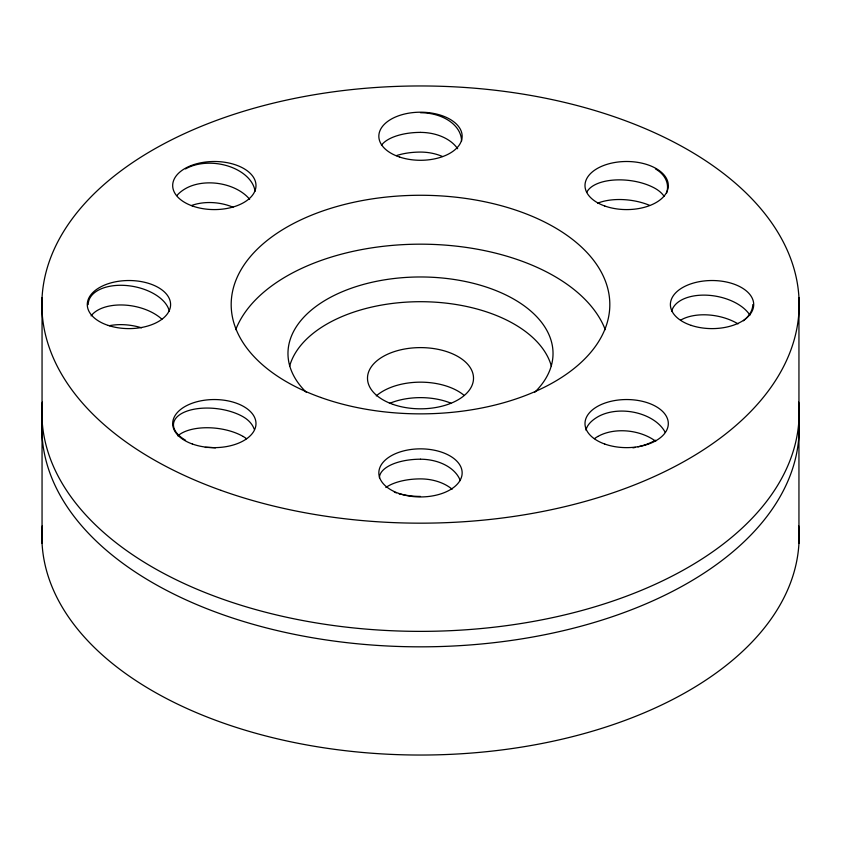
<?xml version="1.0" encoding="UTF-8"?>
<svg xmlns="http://www.w3.org/2000/svg" width="841" height="841" viewBox="0 0 841 841"><rect width="100%" height="100%" fill="white"/><g stroke="black" fill="none" stroke-linecap="round" stroke-linejoin="round"><path stroke-width="1.26" d="M798.95 297.703L798.95 419.638M798.95 421.362L798.95 543.297M42.05 297.703L42.05 419.638M42.05 421.362L42.05 543.297M798.687 417.62A378.639 218.607 0 0 1 420.5 646.834A378.639 218.607 0 0 1 42.313 417.62M798.687 525.825A378.639 218.607 0 0 1 420.5 755.039A378.639 218.607 0 0 1 42.313 525.825M389.446 403.428A53.004 30.602 0 0 1 450.86 403.144M798.687 402.166A378.639 218.607 0 0 1 420.5 631.37A378.639 218.607 0 0 1 42.313 402.166M376.274 395.901A53.004 30.602 0 0 1 463.959 395.238M235.743 329.64A189.32 109.298 0 0 1 420.5 244.174A189.32 109.298 0 0 1 605.257 329.64M306.429 392.432A132.521 76.51 0 0 1 334.96 295.044A132.521 76.51 0 0 1 506.04 295.044A132.521 76.51 0 0 1 534.571 392.432M289.609 366.245A132.521 76.51 0 0 1 420.5 301.698A132.521 76.51 0 0 1 551.391 366.245M680.674 320.116A41.188 23.527 10.2 0 1 738.02 323.869M671.633 311.485A41.188 23.527 10.2 0 1 706.966 295.191A41.188 23.527 10.2 0 1 749.909 315.165M752.8 304.579A41.188 23.527 -10.2 0 1 743.433 320.799M665.189 432.358A41.188 26.996 7.9 0 0 597.846 416.8A41.188 20.058 -6.8 0 0 585.977 430.15M655.475 440.232A41.188 20.058 -6.8 0 1 637.92 446.844M635.428 447.38A41.188 20.058 -6.8 0 1 632.905 447.832M597.846 436.479A41.188 26.996 7.9 0 1 655.696 441.262M594.44 438.655A41.188 20.058 -6.8 0 1 597.846 436.458M420.5 496.432A41.188 18.618 0 0 1 398.518 493.52M396.395 492.868A41.188 18.618 0 0 1 394.355 492.153M379.438 477.814A41.188 18.618 0 0 1 420.5 459.197M420.5 459.218A41.188 28.436 0 0 1 460.269 480.579M452.111 489.199A41.188 28.436 0 0 0 420.5 478.886A41.188 18.618 0 0 0 385.851 487.507M185.525 440.232A41.188 20.058 6.8 0 1 185.304 411.743A41.188 20.058 6.8 0 1 243.154 416.789A41.188 26.996 -7.9 0 1 254.192 429.141M177.829 435.869A41.188 20.058 6.8 0 1 243.154 436.458M205.278 447.433A41.188 20.058 6.8 0 1 215.485 447.854M243.154 436.479A41.188 26.996 -7.9 0 1 246.56 438.75M88.2 304.579A41.188 23.527 10.2 0 1 126.402 285.52A41.188 23.527 10.2 0 1 169.367 311.391M91.091 315.88A41.188 23.527 10.2 0 1 123.858 305.031A41.188 23.527 10.2 0 1 161.893 319.212M109.319 325.698A41.188 23.527 10.2 0 1 141.54 327.811M185.525 168.915A41.188 26.996 7.9 0 1 228.395 166.15A41.188 26.996 7.9 0 1 255.054 191.285M249.63 199.264A41.188 26.996 7.9 0 0 185.525 188.594A41.188 20.058 -6.8 0 0 176.894 195.564M191.485 205.519A41.188 26.996 7.9 0 1 233.041 207.212M420.5 132.394A41.188 28.436 0 0 1 457.641 148.731M442.482 156.51A41.188 28.436 0 0 0 420.5 152.074A41.188 18.618 0 0 0 396.395 155.617M420.5 112.726A41.188 28.436 0 0 1 461.562 141.162M381.457 145.241A41.188 18.618 0 0 1 420.5 132.384M597.625 203.207A41.188 20.058 6.8 0 1 649.515 205.32M664.106 196.279A41.188 26.996 -7.9 0 0 655.475 188.594A41.188 20.058 6.8 0 0 615.044 179.974A41.188 20.058 6.8 0 0 586.713 192.442M655.475 168.915A41.188 26.996 -7.9 0 1 666.598 193.062M220.973 490.356A378.639 218.607 0 0 0 798.95 311.433A378.639 218.607 0 0 0 241.577 111.906A378.639 218.607 0 0 0 220.973 490.356M393.146 404.426A53.004 30.602 0 0 0 473.504 378.776A53.004 30.602 0 0 0 394.85 351.433A53.004 30.602 0 0 0 393.146 404.426M320.736 397.457A189.32 109.298 0 0 0 609.725 307.995A189.32 109.298 0 0 0 331.039 208.242A189.32 109.298 0 0 0 320.736 397.457M604.711 205.982A41.651 24.042 0 0 0 668.29 186.303A41.651 24.042 0 0 0 606.971 164.352A41.651 24.042 0 0 0 604.711 205.982M399.675 157.067A41.651 24.042 0 0 0 462.151 136.242A41.651 24.042 0 0 0 399.675 115.417A41.651 24.042 0 0 0 399.675 157.067M192.4 205.982A41.651 24.042 0 0 0 255.969 186.303A41.651 24.042 0 0 0 194.66 164.352A41.651 24.042 0 0 0 192.4 205.982M108.121 325.393A41.651 24.042 0 0 0 170.597 304.568A41.651 24.042 0 0 0 108.121 283.743A41.651 24.042 0 0 0 108.121 325.393M192.4 444.027A41.651 24.042 0 0 0 255.969 424.348A41.651 24.042 0 0 0 194.66 402.397A41.651 24.042 0 0 0 192.4 444.027M399.675 493.72A41.651 24.042 0 0 0 462.151 472.894A41.651 24.042 0 0 0 399.675 452.069A41.651 24.042 0 0 0 399.675 493.72M604.711 444.027A41.651 24.042 0 0 0 668.29 424.348A41.651 24.042 0 0 0 606.971 402.397A41.651 24.042 0 0 0 604.711 444.027M691.228 325.393A41.651 24.042 0 0 0 753.704 304.568A41.651 24.042 0 0 0 691.228 283.743A41.651 24.042 0 0 0 691.228 325.393"/></g></svg>
